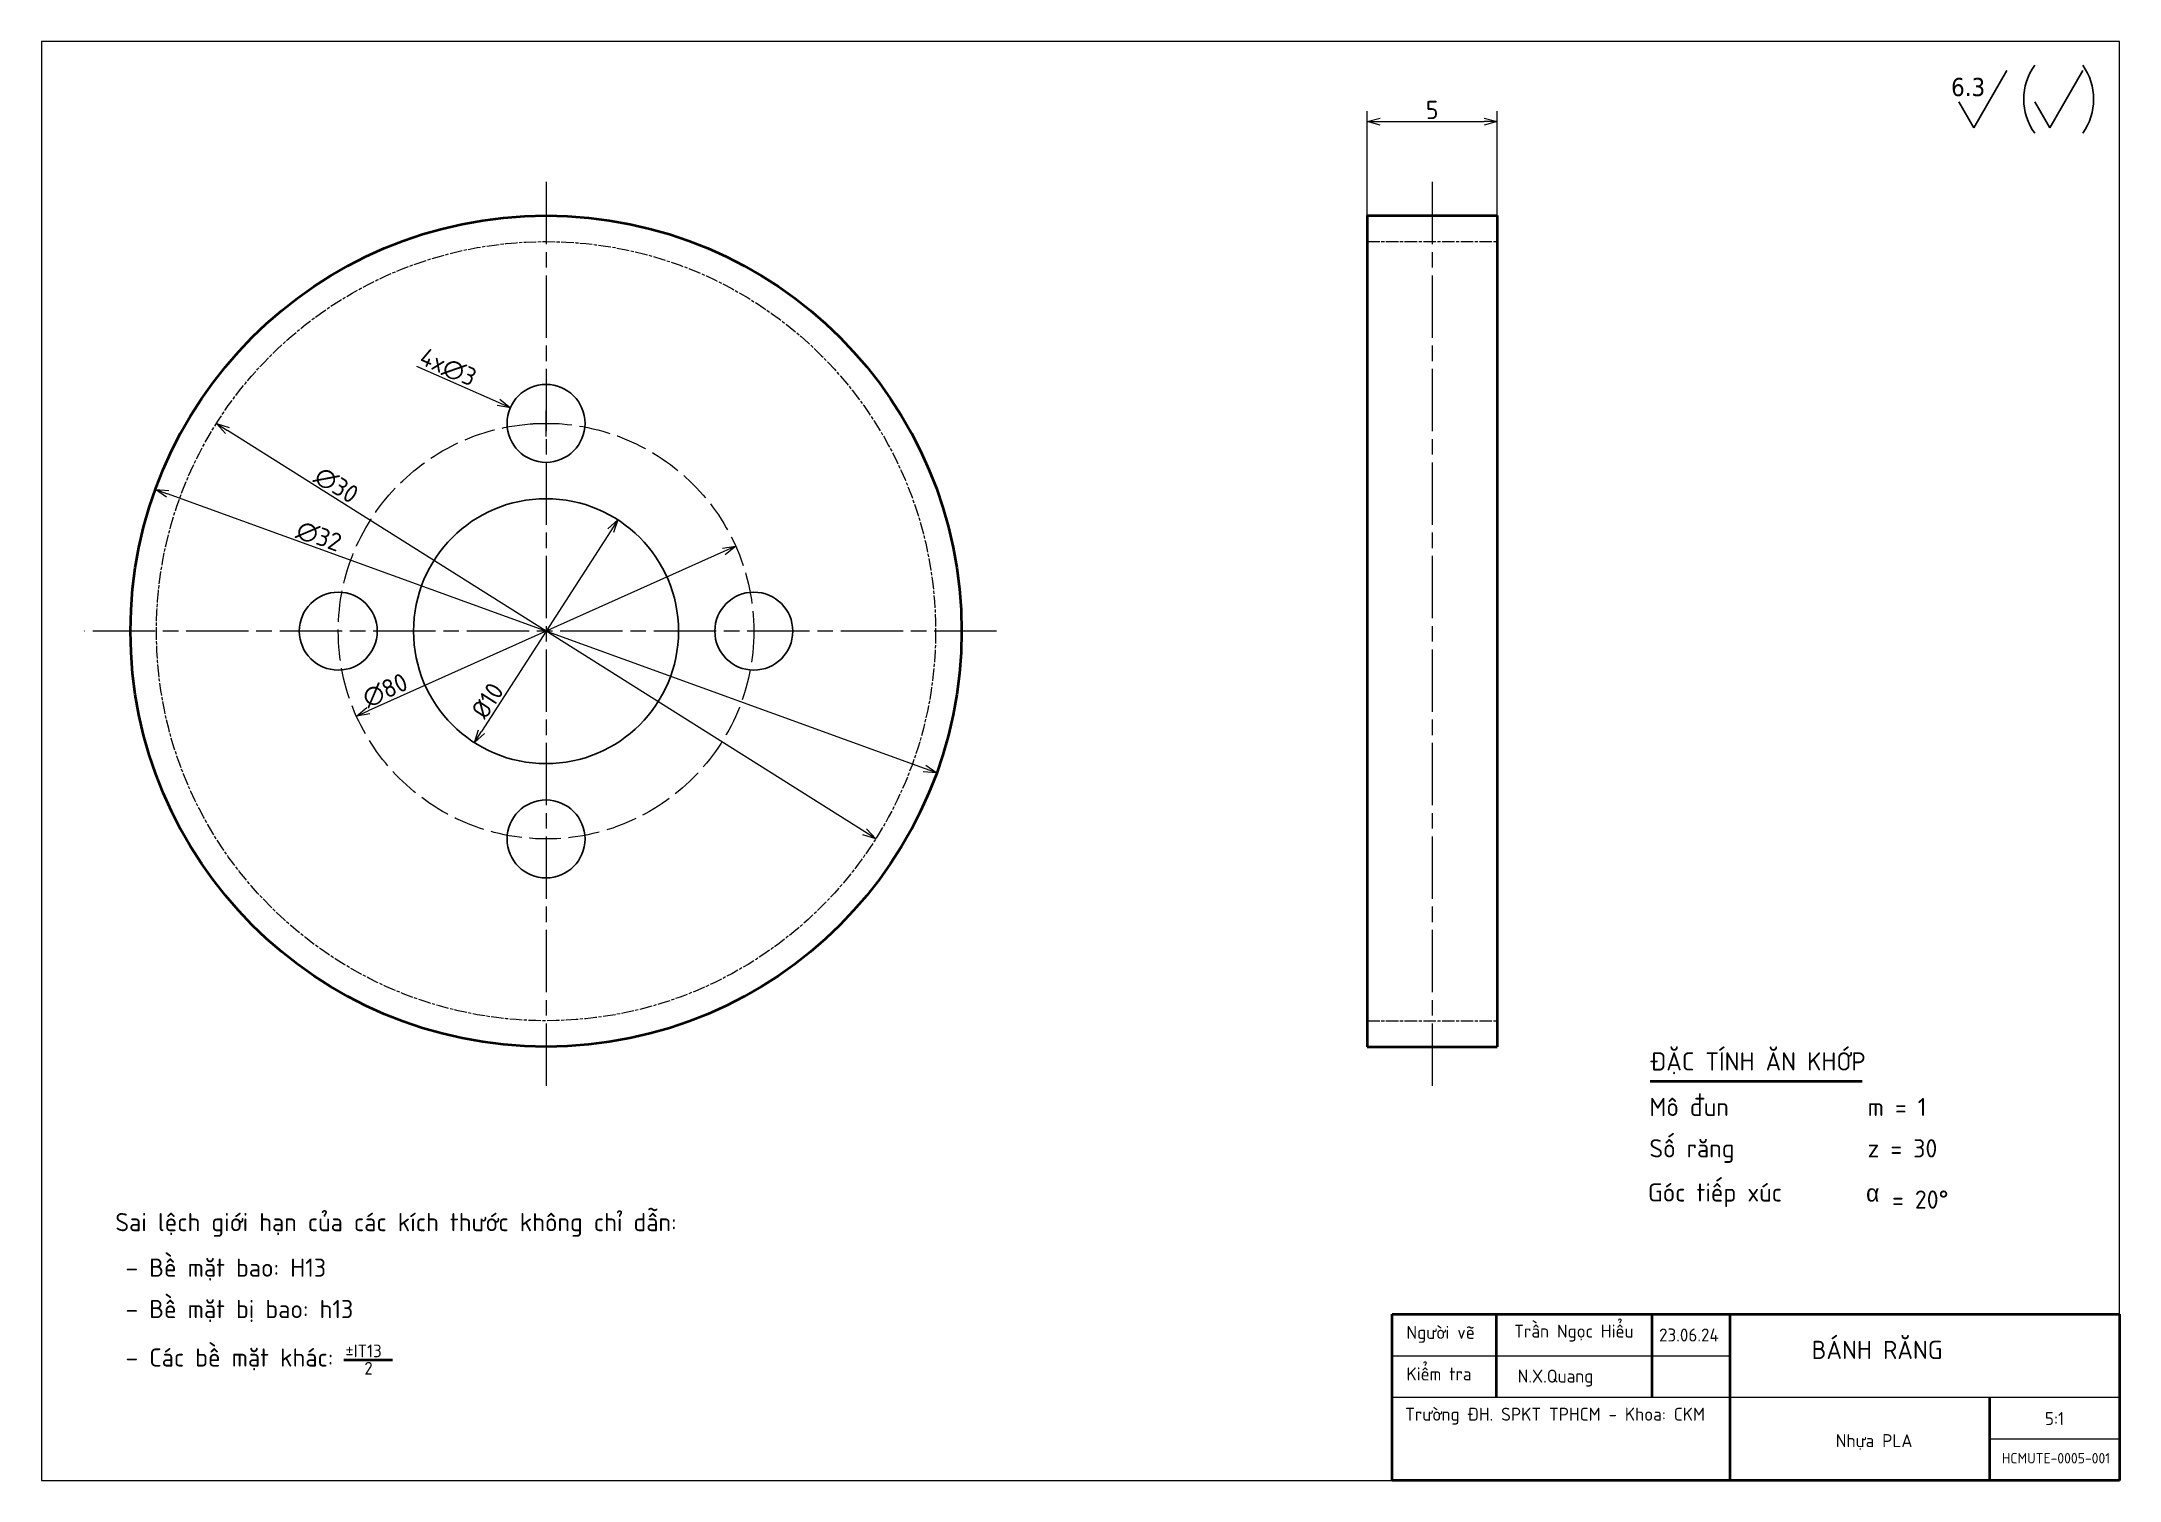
# Paper-space layout 'Sheet' of a CAD drawing. Header units: millimetres. Extents: x 10 to 410, y 10 to 287.
# The model-space entities are those that its viewports show. They can reach past a viewport. Long polylines and large blocks are cut down to what shows.
import ezdxf

# ---------------------------------------------------------------- set-up
doc = ezdxf.new("R2010")
doc.units = ezdxf.units.MM
doc.linetypes.add('AM_ISO02W050', pattern=[7.5, 6, -1.5])
doc.linetypes.add('AM_ISO08W050', pattern=[18, 12, -1.5, 3, -1.5])
for name, color, linetype, lineweight in [('DuongTam', 7, 'AM_ISO02W050', 13), ('DuongTamNho', 7, 'AM_ISO08W050', 13), ('NetDam', 7, 'Continuous', 35), ('Netmanh', 5, 'Continuous', 13), ('Symbol (ISO)', 7, 'Continuous', 25)]:
    doc.layers.add(name, color=color, linetype=linetype, lineweight=lineweight)
doc.styles.add('Note Text (ISO)', font='')
doc.styles.get('Note Text (ISO)').set_extended_font_data('TCVN 7284')
doc.dimstyles.new('Default (ISO)$0', dxfattribs={"dimtxt": 3.5, "dimasz": 2.5, "dimexe": 2, "dimexo": 0, "dimgap": 0.5, "dimtad": 1, "dimtxsty": 'Note Text (ISO)', "dimblk": 'OPEN30', "dimblk1": 'OPEN30', "dimblk2": 'OPEN90', "dimcen": 2.5, "dimclrd": 256, "dimclre": 256, "dimclrt": 256, "dimazin": 0, "dimtfac": 1, "dimtofl": 0, "dimtmove": 0, "dimatfit": 3, "dimldrblk": 'OPEN30', "dimfxl": 1, "dimtolj": 1, "dimtzin": 0, "dimlwd": -1, "dimlwe": -1, "dimarcsym": 0})
doc.dimstyles.new('Default (ISO)$3', dxfattribs={"dimtxt": 3.5, "dimasz": 2.5, "dimexe": 2, "dimexo": 0, "dimgap": 0.5, "dimtad": 1, "dimtxsty": 'Note Text (ISO)', "dimblk": 'OPEN30', "dimblk1": 'OPEN30', "dimblk2": 'OPEN90', "dimcen": 2.5, "dimclrd": 256, "dimclre": 256, "dimclrt": 256, "dimazin": 0, "dimtfac": 1, "dimtofl": 0, "dimtmove": 0, "dimatfit": 0, "dimldrblk": 'OPEN30', "dimfxl": 1, "dimtolj": 1, "dimtzin": 0, "dimlwd": -1, "dimlwe": -1, "dimarcsym": 0})

# ---------------------------------------------------------------- blocks, each defined once
blk = doc.blocks.new('_Open30')
at = {"color": 0, "linetype": 'ByBlock', "lineweight": -2}
for p, q in [((-1, 0.27), (0, 0)), ((0, 0), (-1, -0.27)), ((0, 0), (-1, 0))]:
    blk.add_line(p, q, dxfattribs=at)
blk = doc.blocks.new('*D24')
at = {"layer": 'Defpoints', "color": 0, "transparency": 16777216}
for p in [(31.91, 200.78), (182.32, 146.21)]:
    blk.add_point(p, dxfattribs=at)
at = {"layer": 'Netmanh', "linetype": 'Continuous', "transparency": 16777216}
blk.add_line((179.97, 147.07), (34.26, 199.93), dxfattribs=at)
at = {"layer": 'Netmanh', "transparency": 16777216, "xscale": 2.5, "yscale": 2.5, "zscale": 2.5}
for p, rotation in [((31.91, 200.78), 160.0599460756174), ((182.32, 146.21), 340.0599460756174)]:
    blk.add_blockref('_Open30', p, dxfattribs=dict(at, rotation=rotation))
at = {"layer": 'Netmanh', "transparency": 16777216, "insert": (63.4, 191.75), "char_height": 3.5, "attachment_point": 5, "rotation": 340.0599, "style": 'Note Text (ISO)'}
blk.add_mtext('\\A1;∅32', dxfattribs=at)
blk = doc.blocks.new('_Open90')
at = {"color": 0, "linetype": 'ByBlock', "lineweight": -2}
for p, q in [((0, 0), (-1, 0)), ((-0.5, 0.5), (0, 0)), ((0, 0), (-0.5, -0.5))]:
    blk.add_line(p, q, dxfattribs=at)
blk = doc.blocks.new('*D25')
at = {"layer": 'Defpoints', "color": 0, "transparency": 16777216}
for p in [(43.67, 213.48), (170.57, 133.51)]:
    blk.add_point(p, dxfattribs=at)
at = {"layer": 'Netmanh', "linetype": 'Continuous', "transparency": 16777216}
blk.add_line((168.46, 134.84), (45.78, 212.15), dxfattribs=at)
at = {"layer": 'Netmanh', "transparency": 16777216, "xscale": 2.5, "yscale": 2.5, "zscale": 2.5}
for p, rotation in [((43.67, 213.48), 147.7820708111383), ((170.57, 133.51), 327.7820708111383)]:
    blk.add_blockref('_Open30', p, dxfattribs=dict(at, rotation=rotation))
at = {"layer": 'Netmanh', "transparency": 16777216, "insert": (66.75, 201.59), "char_height": 3.5, "attachment_point": 5, "rotation": 327.7821, "style": 'Note Text (ISO)'}
blk.add_mtext('\\A1;∅30', dxfattribs=at)
blk = doc.blocks.new('*D26')
at = {"layer": 'Defpoints', "color": 0, "transparency": 16777216}
for p in [(290.2, 271.59), (265.2, 253.5), (290.2, 253.5)]:
    blk.add_point(p, dxfattribs=at)
at = {"layer": 'Netmanh', "linetype": 'Continuous', "transparency": 16777216}
for p, q in [((265.2, 253.5), (265.2, 273.59)), ((290.2, 253.5), (290.2, 273.59)), ((267.7, 271.59), (287.7, 271.59))]:
    blk.add_line(p, q, dxfattribs=at)
at = {"layer": 'Netmanh', "transparency": 16777216, "xscale": 2.5, "yscale": 2.5, "zscale": 2.5, "rotation": 180}
blk.add_blockref('_Open30', (265.2, 271.59), dxfattribs=at)
at = {"layer": 'Netmanh', "transparency": 16777216, "xscale": 2.5, "yscale": 2.5, "zscale": 2.5}
blk.add_blockref('_Open30', (290.2, 271.59), dxfattribs=at)
at = {"layer": 'Netmanh', "transparency": 16777216, "insert": (277.7, 273.84), "char_height": 3.5, "attachment_point": 5, "style": 'Note Text (ISO)'}
blk.add_mtext('\\A1;5', dxfattribs=at)
blk = doc.blocks.new('*D27')
at = {"layer": 'Defpoints', "color": 0, "transparency": 16777216}
for p in [(143.62, 189.85), (70.61, 157.15)]:
    blk.add_point(p, dxfattribs=at)
at = {"layer": 'Netmanh', "linetype": 'Continuous', "transparency": 16777216}
blk.add_line((141.34, 188.82), (72.89, 158.17), dxfattribs=at)
at = {"layer": 'Netmanh', "transparency": 16777216, "xscale": 2.5, "yscale": 2.5, "zscale": 2.5}
for p, rotation in [((143.62, 189.85), 24.12701635254399), ((70.61, 157.15), 204.127016352544)]:
    blk.add_blockref('_Open30', p, dxfattribs=dict(at, rotation=rotation))
at = {"layer": 'Netmanh', "transparency": 16777216, "insert": (76.14, 162.09), "char_height": 3.5, "attachment_point": 5, "rotation": 24.127, "style": 'Note Text (ISO)'}
blk.add_mtext('\\A1;∅80', dxfattribs=at)
blk = doc.blocks.new('*D28')
at = {"layer": 'Defpoints', "color": 0, "transparency": 16777216}
for p in [(120.91, 194.94), (93.32, 152.05)]:
    blk.add_point(p, dxfattribs=at)
at = {"layer": 'Netmanh', "linetype": 'Continuous', "transparency": 16777216}
blk.add_line((119.56, 192.84), (94.68, 154.15), dxfattribs=at)
at = {"layer": 'Netmanh', "transparency": 16777216, "xscale": 2.5, "yscale": 2.5, "zscale": 2.5}
for p, rotation in [((120.91, 194.94), 57.25378778188791), ((93.32, 152.05), 237.2537877818879)]:
    blk.add_blockref('_Open30', p, dxfattribs=dict(at, rotation=rotation))
at = {"layer": 'Netmanh', "transparency": 16777216, "insert": (95.85, 160.13), "char_height": 3.5, "attachment_point": 5, "rotation": 57.2538, "style": 'Note Text (ISO)'}
blk.add_mtext('\\A1;%%C10', dxfattribs=at)
blk = doc.blocks.new('*D33')
at = {"layer": 'Defpoints', "color": 0, "transparency": 16777216}
for p in [(100.26, 216.52), (113.98, 210.47)]:
    blk.add_point(p, dxfattribs=at)
at = {"layer": 'Netmanh', "linetype": 'Continuous', "transparency": 16777216}
blk.add_line((97.97, 217.53), (82.24, 224.47), dxfattribs=at)
at = {"layer": 'Netmanh', "transparency": 16777216}
for p, q in [((104.62, 213.5), (109.62, 213.5)), ((107.12, 211), (107.12, 216))]:
    blk.add_line(p, q, dxfattribs=at)
at = {"layer": 'Netmanh', "transparency": 16777216, "xscale": 2.5, "yscale": 2.5, "zscale": 2.5, "rotation": 336.2009732650452}
blk.add_blockref('_Open30', (100.26, 216.52), dxfattribs=at)
at = {"layer": 'Netmanh', "transparency": 16777216, "insert": (88.25, 224.28), "char_height": 3.5, "attachment_point": 5, "rotation": 336.201, "style": 'Note Text (ISO)'}
blk.add_mtext('\\A1;4x∅3', dxfattribs=at)

msp = doc.modelspace()

# ---------------------------------------------------------------- linework, layer by layer
at = {"layer": 'DuongTamNho'}
for p, q in [((163.861, 154.717), (168.861, 154.717)), ((163.861, 124.717), (168.861, 124.717))]:
    msp.add_line(p, q, dxfattribs=at)
msp.add_circle((132.244, 139.717), 15, dxfattribs=at)
at = {"layer": 'NetDam'}
for p, q in [((163.861, 155.717), (168.861, 155.717)), ((163.861, 155.717), (163.861, 123.717)), ((168.861, 155.717), (168.861, 123.717)), ((163.861, 123.717), (168.861, 123.717))]:
    msp.add_line(p, q, dxfattribs=at)
msp.add_circle((132.244, 139.717), 16, dxfattribs=at)
at = {"layer": 'NetDam', "color": 7, "linetype": 'Continuous', "lineweight": 25}
for centre, radius in [((132.244, 147.717), 1.5), ((132.244, 139.717), 5.1), ((124.244, 139.717), 1.5), ((140.244, 139.717), 1.5), ((132.244, 131.717), 1.5)]:
    msp.add_circle(centre, radius, dxfattribs=at)

psp = doc.layouts.new('Sheet')

# ---------------------------------------------------------------- linework, layer by layer
at = {"layer": 'DuongTam'}
psp.add_circle((107.118, 173.496), 40, dxfattribs=at)
at = {"layer": 'DuongTamNho'}
for p, q in [((107.118, 259.975), (107.118, 85.508)), ((277.7, 259.975), (277.7, 85.508)), ((193.845, 173.496), (18.266, 173.496))]:
    psp.add_line(p, q, dxfattribs=at)
at = {"layer": 'NetDam'}
for p, q in [((319.693, 86.843), (360.468, 86.843)), ((270, 42), (410, 42)), ((270, 10), (270, 42)), ((290, 42), (290, 26)), ((320, 42), (320, 26)), ((335, 42), (335, 10)), ((410, 42), (410, 10)), ((385, 26), (385, 10)), ((410, 10), (270, 10))]:
    psp.add_line(p, q, dxfattribs=at)
at = {"layer": 'NetDam', "linetype": 'Continuous', "lineweight": 35}
psp.add_line((68.216, 33.227), (77.569, 33.227), dxfattribs=at)
at = {"layer": 'Netmanh'}
for p, q in [((270, 34), (335, 34)), ((270, 26), (410, 26)), ((385, 18), (410, 18))]:
    psp.add_line(p, q, dxfattribs=at)
at = {"layer": 'Symbol (ISO)'}
for p, q in [((382.001, 270.402), (388.351, 281.402)), ((396.575, 270.402), (402.926, 281.402)), ((379.114, 275.402), (382.001, 270.402)), ((393.688, 275.402), (396.575, 270.402))]:
    psp.add_line(p, q, dxfattribs=at)
for centre, start, end in [((402.853, 275.902), 144.44719, 215.55281), ((393.761, 275.902), 324.44719, 35.55281)]:
    psp.add_arc(centre, 11.265, start, end, dxfattribs=at)

# ---------------------------------------------------------------- texts
at = {"layer": 'NetDam', "attachment_point": 1}
for s, insert, char_height in [('{\\fTCVN 7284|b0|i0|c0|p34;ĐẶC TÍNH ĂN KHỚP}', (319.693, 92.416), 3.5), ('{\\fTCVN 7284|b0|i0|c0|p34;Mô đun ^I^Im = 1}', (319.514, 83.654), 3.5), ('{\\fTCVN 7284|b0|i0|c0|p34;Số răng^I^Iz = 30}', (319.514, 75.685), 3.5), ('{\\fTCVN 7284|b0|i0|c0|p34;Góc tiếp xúc^I^I\\fEuclid Symbol|b0|i0|c2|p18;\\H0.94286x;a\\H0.75126x; \\fTCVN 7284|b0|i0|c0|p34;   \\fEuclid Symbol|b0|i0|c2|p18; }', (319.236, 67.189), 3.5), ('{\\fTCVN 7284|b0|i0|c0|p34;= 20%%D}', (366.228, 65.825), 3.5), ('{\\fTCVN 7284|b0|i0|c0|p34;Sai lệch giới hạn của các kích thước không chỉ dẫn:}', (24.208, 61.477), 3.5), ('{\\fTCVN 7284|b0|i0|c0|p34; – Bề mặt bao: H13}', (24.029, 52.714), 3.5), ('{\\fTCVN 7284|b0|i0|c0|p34; – Bề mặt bị bao: h13}', (24.029, 44.746), 3.5), ('{\\fTCVN 7284|b0|i0|c0|p34;Trần Ngọc Hiểu}', (293.487, 39.993), 2.5), ('{\\fTCVN 7284|b0|i0|c0|p34; – Các bề mặt khác: }', (24.029, 35.416), 3.5), ('{\\fTCVN 7284|b0|i0|c0|p34;±IT13}', (68.48, 36.162), 2.45), ('{\\fTCVN 7284|b0|i0|c0|p34;Người vẽ}', (272.75, 39.75), 2.5), ('{\\fTCVN 7284|b0|i0|c0|p34;23.06.24}', (321.374, 39.25), 2.5), ('{\\fTCVN 7284|b0|i0|c0|p34;BÁNH RĂNG}', (350.749, 36.884), 3.5), ('{\\fTCVN 7284|b0|i0|c0|p34;2}', (72.149, 32.818), 2.45), ('{\\fTCVN 7284|b0|i0|c0|p34;Kiểm tra}', (272.75, 31.75), 2.5), ('{\\fTCVN 7284|b0|i0|c0|p34;N.X.Quang}', (294.16, 31.339), 2.5), ('{\\fTCVN 7284|b0|i0|c0|p34;Trường ĐH. SPKT TPHCM - Khoa: CKM}', (272.498, 24), 2.5), ('{\\fTCVN 7284|b0|i0|c0|p34;Nhựa PLA}', (355.4, 18.911), 2.5), ('{\\fTCVN 7284|b0|i0|c0|p34;HCMUTE-0005-001}', (387.349, 15.277), 2)]:
    psp.add_mtext(s, dxfattribs=dict(at, insert=insert, char_height=char_height))
at = {"layer": 'NetDam', "insert": (395.664, 23.161), "char_height": 2.5, "width": 3.25, "attachment_point": 1}
psp.add_mtext('{\\fTCVN 7284|b0|i0|c0|p34;5:1}', dxfattribs=at)
at = {"layer": 'Symbol (ISO)', "insert": (377.586, 280), "char_height": 3.5, "attachment_point": 1}
psp.add_mtext('\\fTahoma|b0|i0;\\W1.;6.3', dxfattribs=at)

# ---------------------------------------------------------------- dimensions: what is measured, and where the dimension line sits
at = {"layer": 'Netmanh'}
dim = psp.add_linear_dim(base=(290.2, 271.589), p1=(265.2, 253.496), p2=(290.2, 253.496), dimstyle='Default (ISO)$0', override={"dimlfac": -0.2}, dxfattribs=at)
dim.commit()
dim.dimension.update_dxf_attribs({"geometry": '*D26', "text_midpoint": (277.7, 273.839)})
for p1, p2, text, picture, middle in [((113.98, 210.47), (100.256, 216.523), '4x<>', '*D33', (87.344, 222.217)), ((120.912, 194.943), (93.325, 152.049), '%%C10', '*D28', (97.74, 158.913))]:
    dim = psp.add_diameter_dim_2p(p1=p1, p2=p2, text=text, dimstyle='Default (ISO)$3', override={"dimlfac": -0.2}, dxfattribs=at)
    dim.commit()
    dim.dimension.update_dxf_attribs({"geometry": picture, "text_midpoint": middle, "dimtype": 163})
for p1, p2, picture, middle in [((170.57, 133.51), (43.666, 213.482), '*D25', (65.551, 199.691)), ((182.322, 146.213), (31.914, 200.779), '*D24', (62.637, 189.633))]:
    dim = psp.add_diameter_dim_2p(p1=p1, p2=p2, dimstyle='Default (ISO)$3', override={"dimlfac": -0.2}, dxfattribs=at)
    dim.commit()
    dim.dimension.update_dxf_attribs({"geometry": picture, "text_midpoint": middle, "dimtype": 163})
dim = psp.add_diameter_dim_2p(p1=(143.624, 189.846), p2=(70.613, 157.146), dimstyle='Default (ISO)$3', dxfattribs=at)
dim.commit()
dim.dimension.update_dxf_attribs({"geometry": '*D27', "text_midpoint": (77.057, 160.032), "dimtype": 163})

# ---------------------------------------------------------------- viewports
at = {"layer": 'NetDam'}
psp.add_viewport(center=(210, 148.5), size=(400, 277), view_center_point=(152.821, 134.718), view_height=55.4, dxfattribs=at)

doc.saveas('drawing.dxf')
